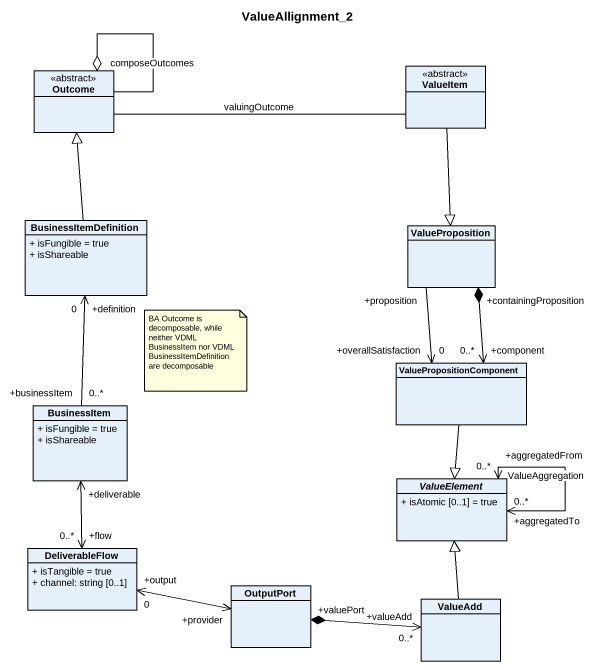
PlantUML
@startuml
title ValueAllignment_2
hide circle
hide empty members
skinparam classAttributeIconSize 0
class Outcome <<abstract>>
class ValueItem <<abstract>>
class BusinessItemDefinition {
  + isFungible = true
  + isShareable
}
class ValueProposition
class ValuePropositionComponent
class BusinessItem {
  + isFungible = true
  + isShareable
}
abstract class ValueElement {
  + isAtomic [0..1] = true
}
class DeliverableFlow {
  + isTangible = true
  + channel: string [0..1]
}
class OutputPort
class ValueAdd
Outcome --o Outcome : composeOutcomes
ValueItem -left- Outcome : valuingOutcome
ValueItem --|> ValueProposition
BusinessItemDefinition -up-|> Outcome
ValueProposition "+proposition" --> "+overallSatisfaction\n0" ValuePropositionComponent
ValueProposition "+containingProposition" *--> "+component\n0..*" ValuePropositionComponent
ValuePropositionComponent --|> ValueElement
BusinessItem "+businessItem\n0..*" -up-> "+definition\n0" BusinessItemDefinition
ValueElement "+aggregatedTo\n0..*" <--> "+aggregatedFrom\n0..*" ValueElement : ValueAggregation
DeliverableFlow "+flow\n0..*" <-up-> "+deliverable" BusinessItem
DeliverableFlow "+output\n0" <-right-> "+provider" OutputPort
OutputPort "+valuePort" *-right-> "+valueAdd\n0..*" ValueAdd
ValueAdd -up-|> ValueElement
note as N1
  BA Outcome is decomposable, while neither VDML BusinessItem nor VDML BusinessItemDefinition are decomposable
end note
@enduml
